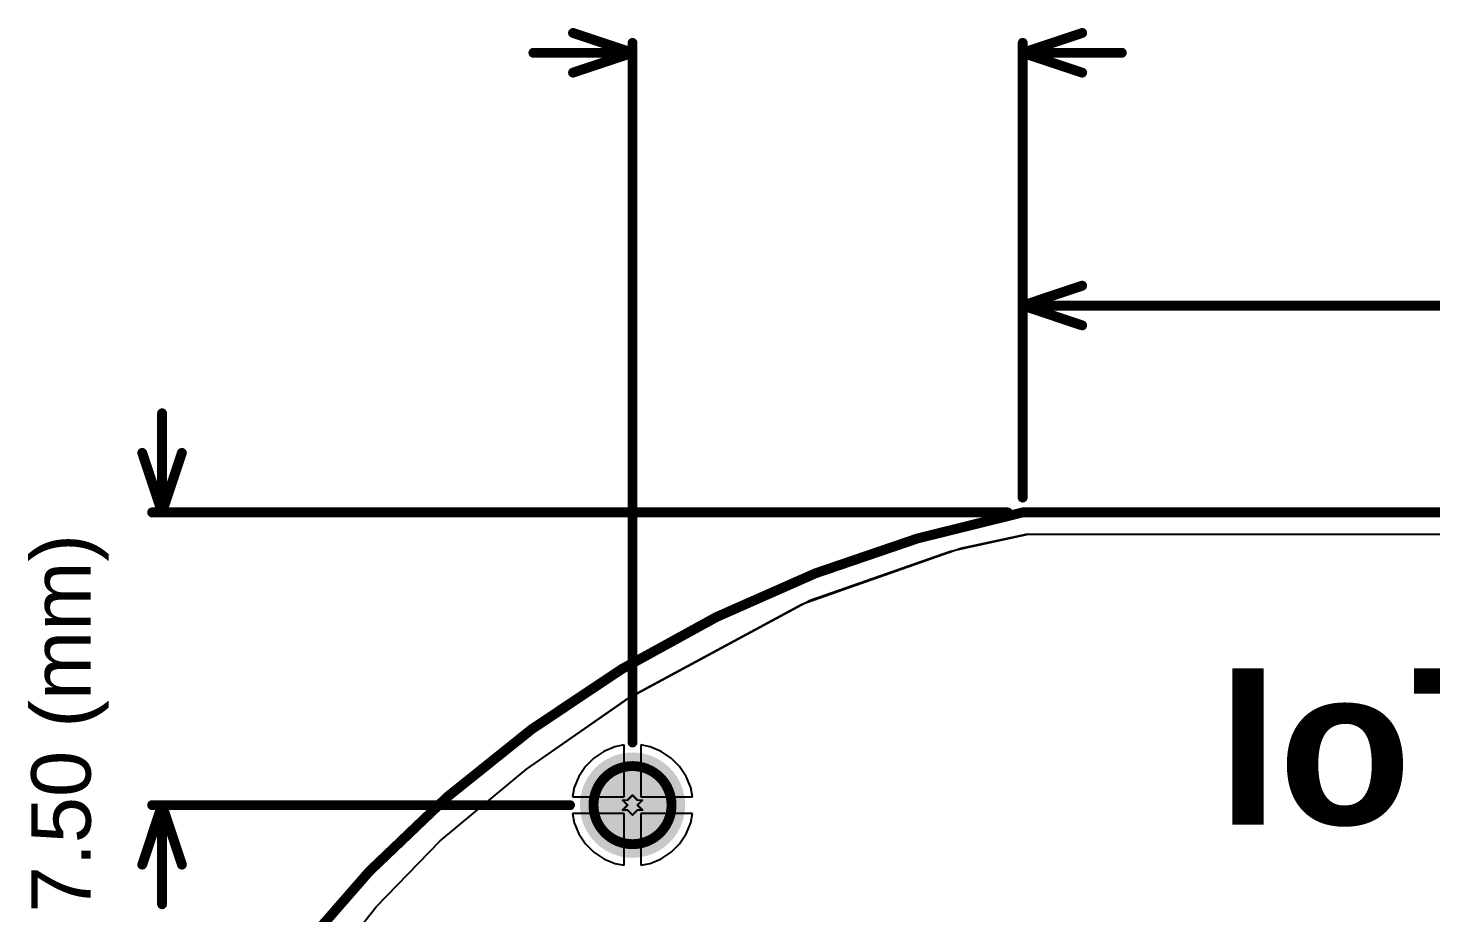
# Model space of a CAD drawing. Header units: inches. Extents: x -0.4 to 12.9, y -0.9 to 6.
# Drawn here: x -0.216 to 1.199, y 2.372 to 3.264 of the extents above; entities that cross this region are included whole.
import ezdxf

# ---------------------------------------------------------------- set-up
doc = ezdxf.new("R2010")
doc.units = ezdxf.units.IN
doc.header["$MEASUREMENT"] = 0
for name, color, linetype in [('Board Outline', 216, 'Continuous'), ('Bottom Layer', 5, 'Continuous'), ('Bottom Solder', 6, 'Continuous'), ('Deimensions', 6, 'Continuous'), ('Drill Drawing', 1, 'Continuous'), ('Multi-Layer', 9, 'Continuous'), ('Pad Holes', 156, 'Continuous'), ('Top Layer', 1, 'Continuous'), ('Top Overlay', 2, 'Continuous'), ('Top Solder', 216, 'Continuous')]:
    doc.layers.add(name, color=color, linetype=linetype)
doc.styles.add('Arial', font='', dxfattribs={"height": 0.2})
doc.styles.add('Arial_Bold', font='', dxfattribs={"height": 0.2})
doc.styles.get('Arial').set_extended_font_data('Arial')
doc.styles.get('Arial_Bold').set_extended_font_data('Arial', bold=True)

msp = doc.modelspace()

# ---------------------------------------------------------------- hatches: boundary and pattern name
at = {"layer": 'Bottom Layer'}
h = msp.add_hatch(color=5, dxfattribs=at)
edge = h.paths.add_edge_path()
edge.add_arc((0.3937, 2.4803), 0.0512, 0, 360)
at = {"layer": 'Bottom Solder'}
h = msp.add_hatch(color=6, dxfattribs=at)
edge = h.paths.add_edge_path()
edge.add_arc((0.3937, 2.4803), 0.0531, 0, 360)
at = {"layer": 'Multi-Layer'}
h = msp.add_hatch(color=9, dxfattribs=at)
edge = h.paths.add_edge_path()
edge.add_arc((0.3937, 2.4803), 0.0512, 0, 360)
at = {"layer": 'Pad Holes'}
h = msp.add_hatch(color=7, dxfattribs=at)
edge = h.paths.add_edge_path()
edge.add_arc((0.3937, 2.4803), 0.0394, 0, 360)
at = {"layer": 'Top Layer'}
h = msp.add_hatch(color=1, dxfattribs=at)
edge = h.paths.add_edge_path()
edge.add_arc((0.3937, 2.4803), 0.0512, 0, 360)
at = {"layer": 'Top Solder'}
h = msp.add_hatch(color=216, dxfattribs=at)
edge = h.paths.add_edge_path()
edge.add_arc((0.3937, 2.4803), 0.0531, 0, 360)

# ---------------------------------------------------------------- linework, layer by layer
at = {"layer": 'Board Outline'}
for points in [[(0.128, 2.4133, 0.01, 0.01, -0.152792), (0.7874, 2.7756, 0.01, 0.01, 0)], [(0.7874, 2.7756, 0.01, 0.01, 0), (2.3622, 2.7756, 0.01, 0.01, 0)], [(0.3543, 2.4803, 0.01, 0.01, -1), (0.4331, 2.4803, 0.01, 0.01, 0)], [(0.4331, 2.4803, 0.01, 0.01, -1), (0.3543, 2.4803, 0.01, 0.01, 0)], [(-0.1968, 1.9112, 0.01, 0.01, -0.095808), (0.128, 2.4133, 0.01, 0.01, 0)]]:
    msp.add_lwpolyline(points, format="xyseb", dxfattribs=at)
for points in [[(0.7849, 2.7756, 0.005, 0.005, 1), (0.7899, 2.7756, 0.005, 0.005, 1)], [(0.7849, 2.7756, 0.005, 0.005, 1), (0.7899, 2.7756, 0.005, 0.005, 1)], [(0.3518, 2.4803, 0.005, 0.005, 1), (0.3568, 2.4803, 0.005, 0.005, 1)], [(0.3518, 2.4803, 0.005, 0.005, 1), (0.3568, 2.4803, 0.005, 0.005, 1)], [(0.4306, 2.4803, 0.005, 0.005, 1), (0.4356, 2.4803, 0.005, 0.005, 1)], [(0.4306, 2.4803, 0.005, 0.005, 1), (0.4356, 2.4803, 0.005, 0.005, 1)], [(0.1255, 2.4133, 0.005, 0.005, 1), (0.1305, 2.4133, 0.005, 0.005, 1)], [(0.1255, 2.4133, 0.005, 0.005, 1), (0.1305, 2.4133, 0.005, 0.005, 1)]]:
    msp.add_lwpolyline(points, format="xyseb", close=True, dxfattribs=at)
at = {"layer": 'Bottom Layer'}
for p, q in [((0.7145, 2.7366), (0.7932, 2.7538)), ((0.7932, 2.7538), (1.2684, 2.7538)), ((0.5731, 2.6871), (0.7145, 2.7366)), ((0.3891, 2.5878), (0.5731, 2.6871)), ((0.2867, 2.5167), (0.3891, 2.5878)), ((0.3647, 2.5345), (0.3547, 2.5278)), ((0.3759, 2.5391), (0.3647, 2.5345)), ((0.3852, 2.541), (0.3759, 2.5391)), ((0.3852, 2.4888), (0.3852, 2.541)), ((0.4115, 2.5391), (0.4022, 2.541)), ((0.4022, 2.541), (0.4022, 2.4888)), ((0.4227, 2.5345), (0.4115, 2.5391)), ((0.4327, 2.5278), (0.4227, 2.5345)), ((0.3547, 2.5278), (0.3462, 2.5193)), ((0.4412, 2.5193), (0.4327, 2.5278)), ((0.1997, 2.4442), (0.2867, 2.5167)), ((0.3395, 2.5093), (0.3349, 2.4982)), ((0.3462, 2.5193), (0.3395, 2.5093)), ((0.4479, 2.5093), (0.4412, 2.5193)), ((0.4525, 2.4982), (0.4479, 2.5093)), ((0.3349, 2.4982), (0.333, 2.4888)), ((0.4544, 2.4888), (0.4525, 2.4982)), ((0.333, 2.4888), (0.3852, 2.4888)), ((0.4022, 2.4888), (0.4544, 2.4888)), ((0.3852, 2.4718), (0.333, 2.4718)), ((0.333, 2.4718), (0.3349, 2.4625)), ((0.3852, 2.4196), (0.3852, 2.4718)), ((0.4544, 2.4718), (0.4022, 2.4718)), ((0.4022, 2.4718), (0.4022, 2.4196)), ((0.4525, 2.4625), (0.4544, 2.4718)), ((0.3349, 2.4625), (0.3395, 2.4513)), ((0.3395, 2.4513), (0.3462, 2.4413)), ((0.4412, 2.4413), (0.4479, 2.4513)), ((0.4479, 2.4513), (0.4525, 2.4625)), ((0.1349, 2.3777), (0.1997, 2.4442)), ((0.3462, 2.4413), (0.3547, 2.4328)), ((0.4327, 2.4328), (0.4412, 2.4413)), ((0.3547, 2.4328), (0.3647, 2.4261)), ((0.3647, 2.4261), (0.3759, 2.4215)), ((0.3759, 2.4215), (0.3852, 2.4196)), ((0.4022, 2.4196), (0.4115, 2.4215)), ((0.4115, 2.4215), (0.4227, 2.4261)), ((0.4227, 2.4261), (0.4327, 2.4328)), ((0.0217, 2.2347), (0.1349, 2.3777))]:
    msp.add_line(p, q, dxfattribs=at)
at = {"layer": 'Deimensions'}
for points in [[(0.3337, 3.2593, 0.01, 0.01, 0), (0.3937, 3.2393, 0.01, 0.01, 0)], [(0.7874, 3.2393, 0.01, 0.01, 0), (0.8474, 3.2593, 0.01, 0.01, 0)], [(0.2937, 3.2393, 0.01, 0.01, 0), (0.3937, 3.2393, 0.01, 0.01, 0)], [(0.3337, 3.2193, 0.01, 0.01, 0), (0.3937, 3.2393, 0.01, 0.01, 0)], [(0.3937, 2.5435, 0.01, 0.01, 0), (0.3937, 3.2493, 0.01, 0.01, 0)], [(0.7874, 2.7906, 0.01, 0.01, 0), (0.7874, 3.2493, 0.01, 0.01, 0)], [(0.7874, 3.2393, 0.01, 0.01, 0), (0.8474, 3.2193, 0.01, 0.01, 0)], [(0.7874, 3.2393, 0.01, 0.01, 0), (0.8874, 3.2393, 0.01, 0.01, 0)], [(0.7874, 2.9843, 0.01, 0.01, 0), (0.8474, 3.0043, 0.01, 0.01, 0)], [(0.7874, 2.7906, 0.01, 0.01, 0), (0.7874, 2.9943, 0.01, 0.01, 0)], [(0.7874, 2.9843, 0.01, 0.01, 0), (0.8474, 2.9643, 0.01, 0.01, 0)], [(0.7874, 2.9843, 0.01, 0.01, 0), (1.2729, 2.9843, 0.01, 0.01, 0)], [(-0.081, 2.7756, 0.01, 0.01, 0), (-0.081, 2.8756, 0.01, 0.01, 0)], [(-0.101, 2.8356, 0.01, 0.01, 0), (-0.081, 2.7756, 0.01, 0.01, 0)], [(-0.081, 2.7756, 0.01, 0.01, 0), (-0.061, 2.8356, 0.01, 0.01, 0)], [(-0.091, 2.7756, 0.01, 0.01, 0), (0.7724, 2.7756, 0.01, 0.01, 0)], [(-0.101, 2.4203, 0.01, 0.01, 0), (-0.081, 2.4803, 0.01, 0.01, 0)], [(-0.091, 2.4803, 0.01, 0.01, 0), (0.3306, 2.4803, 0.01, 0.01, 0)], [(-0.081, 2.4803, 0.01, 0.01, 0), (-0.061, 2.4203, 0.01, 0.01, 0)], [(-0.081, 2.3803, 0.01, 0.01, 0), (-0.081, 2.4803, 0.01, 0.01, 0)]]:
    msp.add_lwpolyline(points, format="xyseb", dxfattribs=at)
for points in [[(0.3312, 3.2593, 0.005, 0.005, 1), (0.3362, 3.2593, 0.005, 0.005, 1)], [(0.8449, 3.2593, 0.005, 0.005, 1), (0.8499, 3.2593, 0.005, 0.005, 1)], [(0.2912, 3.2393, 0.005, 0.005, 1), (0.2962, 3.2393, 0.005, 0.005, 1)], [(0.3912, 3.2493, 0.005, 0.005, 1), (0.3962, 3.2493, 0.005, 0.005, 1)], [(0.3912, 3.2393, 0.005, 0.005, 1), (0.3962, 3.2393, 0.005, 0.005, 1)], [(0.3912, 3.2393, 0.005, 0.005, 1), (0.3962, 3.2393, 0.005, 0.005, 1)], [(0.3912, 3.2393, 0.005, 0.005, 1), (0.3962, 3.2393, 0.005, 0.005, 1)], [(0.7849, 3.2493, 0.005, 0.005, 1), (0.7899, 3.2493, 0.005, 0.005, 1)], [(0.7849, 3.2393, 0.005, 0.005, 1), (0.7899, 3.2393, 0.005, 0.005, 1)], [(0.7849, 3.2393, 0.005, 0.005, 1), (0.7899, 3.2393, 0.005, 0.005, 1)], [(0.7849, 3.2393, 0.005, 0.005, 1), (0.7899, 3.2393, 0.005, 0.005, 1)], [(0.8849, 3.2393, 0.005, 0.005, 1), (0.8899, 3.2393, 0.005, 0.005, 1)], [(0.3312, 3.2193, 0.005, 0.005, 1), (0.3362, 3.2193, 0.005, 0.005, 1)], [(0.8449, 3.2193, 0.005, 0.005, 1), (0.8499, 3.2193, 0.005, 0.005, 1)], [(0.8449, 3.0043, 0.005, 0.005, 1), (0.8499, 3.0043, 0.005, 0.005, 1)], [(0.7849, 2.9943, 0.005, 0.005, 1), (0.7899, 2.9943, 0.005, 0.005, 1)], [(0.7849, 2.9843, 0.005, 0.005, 1), (0.7899, 2.9843, 0.005, 0.005, 1)], [(0.7849, 2.9843, 0.005, 0.005, 1), (0.7899, 2.9843, 0.005, 0.005, 1)], [(0.7849, 2.9843, 0.005, 0.005, 1), (0.7899, 2.9843, 0.005, 0.005, 1)], [(0.8449, 2.9643, 0.005, 0.005, 1), (0.8499, 2.9643, 0.005, 0.005, 1)], [(-0.0835, 2.8756, 0.005, 0.005, 1), (-0.0785, 2.8756, 0.005, 0.005, 1)], [(-0.1035, 2.8356, 0.005, 0.005, 1), (-0.0985, 2.8356, 0.005, 0.005, 1)], [(-0.0635, 2.8356, 0.005, 0.005, 1), (-0.0585, 2.8356, 0.005, 0.005, 1)], [(0.7849, 2.7906, 0.005, 0.005, 1), (0.7899, 2.7906, 0.005, 0.005, 1)], [(0.7849, 2.7906, 0.005, 0.005, 1), (0.7899, 2.7906, 0.005, 0.005, 1)], [(-0.0935, 2.7756, 0.005, 0.005, 1), (-0.0885, 2.7756, 0.005, 0.005, 1)], [(-0.0835, 2.7756, 0.005, 0.005, 1), (-0.0785, 2.7756, 0.005, 0.005, 1)], [(-0.0835, 2.7756, 0.005, 0.005, 1), (-0.0785, 2.7756, 0.005, 0.005, 1)], [(-0.0835, 2.7756, 0.005, 0.005, 1), (-0.0785, 2.7756, 0.005, 0.005, 1)], [(0.7699, 2.7756, 0.005, 0.005, 1), (0.7749, 2.7756, 0.005, 0.005, 1)], [(0.3912, 2.5435, 0.005, 0.005, 1), (0.3962, 2.5435, 0.005, 0.005, 1)], [(-0.0935, 2.4803, 0.005, 0.005, 1), (-0.0885, 2.4803, 0.005, 0.005, 1)], [(-0.0835, 2.4803, 0.005, 0.005, 1), (-0.0785, 2.4803, 0.005, 0.005, 1)], [(-0.0835, 2.4803, 0.005, 0.005, 1), (-0.0785, 2.4803, 0.005, 0.005, 1)], [(-0.0835, 2.4803, 0.005, 0.005, 1), (-0.0785, 2.4803, 0.005, 0.005, 1)], [(0.3281, 2.4803, 0.005, 0.005, 1), (0.3331, 2.4803, 0.005, 0.005, 1)], [(-0.1035, 2.4203, 0.005, 0.005, 1), (-0.0985, 2.4203, 0.005, 0.005, 1)], [(-0.0635, 2.4203, 0.005, 0.005, 1), (-0.0585, 2.4203, 0.005, 0.005, 1)], [(-0.0835, 2.3803, 0.005, 0.005, 1), (-0.0785, 2.3803, 0.005, 0.005, 1)]]:
    msp.add_lwpolyline(points, format="xyseb", close=True, dxfattribs=at)
at = {"layer": 'Drill Drawing'}
for points in [[(0.3837, 2.4853, 0.002, 0.002, 0), (0.3887, 2.4803, 0.002, 0.002, 0)], [(0.3837, 2.4853, 0.002, 0.002, 0), (0.3887, 2.4853, 0.002, 0.002, 0)], [(0.3837, 2.4753, 0.002, 0.002, 0), (0.3887, 2.4803, 0.002, 0.002, 0)], [(0.3887, 2.4853, 0.002, 0.002, 0), (0.3937, 2.4903, 0.002, 0.002, 0)], [(0.3937, 2.4903, 0.002, 0.002, 0), (0.3987, 2.4853, 0.002, 0.002, 0)], [(0.3987, 2.4853, 0.002, 0.002, 0), (0.4037, 2.4853, 0.002, 0.002, 0)], [(0.3987, 2.4803, 0.002, 0.002, 0), (0.4037, 2.4853, 0.002, 0.002, 0)], [(0.3987, 2.4803, 0.002, 0.002, 0), (0.4037, 2.4753, 0.002, 0.002, 0)], [(0.3837, 2.4753, 0.002, 0.002, 0), (0.3887, 2.4753, 0.002, 0.002, 0)], [(0.3887, 2.4753, 0.002, 0.002, 0), (0.3937, 2.4703, 0.002, 0.002, 0)], [(0.3937, 2.4703, 0.002, 0.002, 0), (0.3987, 2.4753, 0.002, 0.002, 0)], [(0.3987, 2.4753, 0.002, 0.002, 0), (0.4037, 2.4753, 0.002, 0.002, 0)]]:
    msp.add_lwpolyline(points, format="xyseb", dxfattribs=at)
for points in [[(0.3832, 2.4853, 0.001, 0.001, 1), (0.3842, 2.4853, 0.001, 0.001, 1)], [(0.3832, 2.4853, 0.001, 0.001, 1), (0.3842, 2.4853, 0.001, 0.001, 1)], [(0.3882, 2.4853, 0.001, 0.001, 1), (0.3892, 2.4853, 0.001, 0.001, 1)], [(0.3882, 2.4853, 0.001, 0.001, 1), (0.3892, 2.4853, 0.001, 0.001, 1)], [(0.3882, 2.4803, 0.001, 0.001, 1), (0.3892, 2.4803, 0.001, 0.001, 1)], [(0.3882, 2.4803, 0.001, 0.001, 1), (0.3892, 2.4803, 0.001, 0.001, 1)], [(0.3932, 2.4903, 0.001, 0.001, 1), (0.3942, 2.4903, 0.001, 0.001, 1)], [(0.3932, 2.4903, 0.001, 0.001, 1), (0.3942, 2.4903, 0.001, 0.001, 1)], [(0.3982, 2.4853, 0.001, 0.001, 1), (0.3992, 2.4853, 0.001, 0.001, 1)], [(0.3982, 2.4853, 0.001, 0.001, 1), (0.3992, 2.4853, 0.001, 0.001, 1)], [(0.3982, 2.4803, 0.001, 0.001, 1), (0.3992, 2.4803, 0.001, 0.001, 1)], [(0.3982, 2.4803, 0.001, 0.001, 1), (0.3992, 2.4803, 0.001, 0.001, 1)], [(0.4032, 2.4853, 0.001, 0.001, 1), (0.4042, 2.4853, 0.001, 0.001, 1)], [(0.4032, 2.4853, 0.001, 0.001, 1), (0.4042, 2.4853, 0.001, 0.001, 1)], [(0.3832, 2.4753, 0.001, 0.001, 1), (0.3842, 2.4753, 0.001, 0.001, 1)], [(0.3832, 2.4753, 0.001, 0.001, 1), (0.3842, 2.4753, 0.001, 0.001, 1)], [(0.3882, 2.4753, 0.001, 0.001, 1), (0.3892, 2.4753, 0.001, 0.001, 1)], [(0.3882, 2.4753, 0.001, 0.001, 1), (0.3892, 2.4753, 0.001, 0.001, 1)], [(0.3932, 2.4703, 0.001, 0.001, 1), (0.3942, 2.4703, 0.001, 0.001, 1)], [(0.3932, 2.4703, 0.001, 0.001, 1), (0.3942, 2.4703, 0.001, 0.001, 1)], [(0.3982, 2.4753, 0.001, 0.001, 1), (0.3992, 2.4753, 0.001, 0.001, 1)], [(0.3982, 2.4753, 0.001, 0.001, 1), (0.3992, 2.4753, 0.001, 0.001, 1)], [(0.4032, 2.4753, 0.001, 0.001, 1), (0.4042, 2.4753, 0.001, 0.001, 1)], [(0.4032, 2.4753, 0.001, 0.001, 1), (0.4042, 2.4753, 0.001, 0.001, 1)]]:
    msp.add_lwpolyline(points, format="xyseb", close=True, dxfattribs=at)
at = {"layer": 'Top Layer'}
for p, q in [((0.7249, 2.7394), (0.7908, 2.7538)), ((0.7908, 2.7538), (2.3615, 2.7538)), ((0.5644, 2.6832), (0.7249, 2.7394)), ((0.3942, 2.5913), (0.5644, 2.6832)), ((0.2867, 2.5167), (0.3942, 2.5913)), ((0.3647, 2.5345), (0.3547, 2.5278)), ((0.3759, 2.5391), (0.3647, 2.5345)), ((0.3852, 2.541), (0.3759, 2.5391)), ((0.3852, 2.4888), (0.3852, 2.541)), ((0.4115, 2.5391), (0.4022, 2.541)), ((0.4022, 2.541), (0.4022, 2.4888)), ((0.4227, 2.5345), (0.4115, 2.5391)), ((0.4327, 2.5278), (0.4227, 2.5345)), ((0.3547, 2.5278), (0.3462, 2.5193)), ((0.4412, 2.5193), (0.4327, 2.5278)), ((0.1997, 2.4442), (0.2867, 2.5167)), ((0.3395, 2.5093), (0.3349, 2.4982)), ((0.3462, 2.5193), (0.3395, 2.5093)), ((0.4479, 2.5093), (0.4412, 2.5193)), ((0.4525, 2.4982), (0.4479, 2.5093)), ((0.3349, 2.4982), (0.333, 2.4888)), ((0.4544, 2.4888), (0.4525, 2.4982)), ((0.333, 2.4888), (0.3852, 2.4888)), ((0.4022, 2.4888), (0.4544, 2.4888)), ((0.3852, 2.4718), (0.333, 2.4718)), ((0.333, 2.4718), (0.3349, 2.4625)), ((0.3852, 2.4196), (0.3852, 2.4718)), ((0.4544, 2.4718), (0.4022, 2.4718)), ((0.4022, 2.4718), (0.4022, 2.4196)), ((0.4525, 2.4625), (0.4544, 2.4718)), ((0.3349, 2.4625), (0.3395, 2.4513)), ((0.3395, 2.4513), (0.3462, 2.4413)), ((0.4412, 2.4413), (0.4479, 2.4513)), ((0.4479, 2.4513), (0.4525, 2.4625)), ((0.1349, 2.3777), (0.1997, 2.4442)), ((0.3462, 2.4413), (0.3547, 2.4328)), ((0.4327, 2.4328), (0.4412, 2.4413)), ((0.3547, 2.4328), (0.3647, 2.4261)), ((0.3647, 2.4261), (0.3759, 2.4215)), ((0.3759, 2.4215), (0.3852, 2.4196)), ((0.4022, 2.4196), (0.4115, 2.4215)), ((0.4115, 2.4215), (0.4227, 2.4261)), ((0.4227, 2.4261), (0.4327, 2.4328)), ((0.0217, 2.2347), (0.1349, 2.3777))]:
    msp.add_line(p, q, dxfattribs=at)

# ---------------------------------------------------------------- texts
at = {"layer": 'Deimensions', "style": 'Arial'}
msp.add_text('7.50 (mm)', height=0.06, rotation=90, dxfattribs=at).set_placement((-0.153, 2.372))
at = {"layer": 'Top Overlay', "style": 'Arial_Bold'}
msp.add_text('IoT-Button-v1.2', height=0.15748, dxfattribs=at).set_placement((0.9843, 2.4607))

doc.saveas('drawing.dxf')
